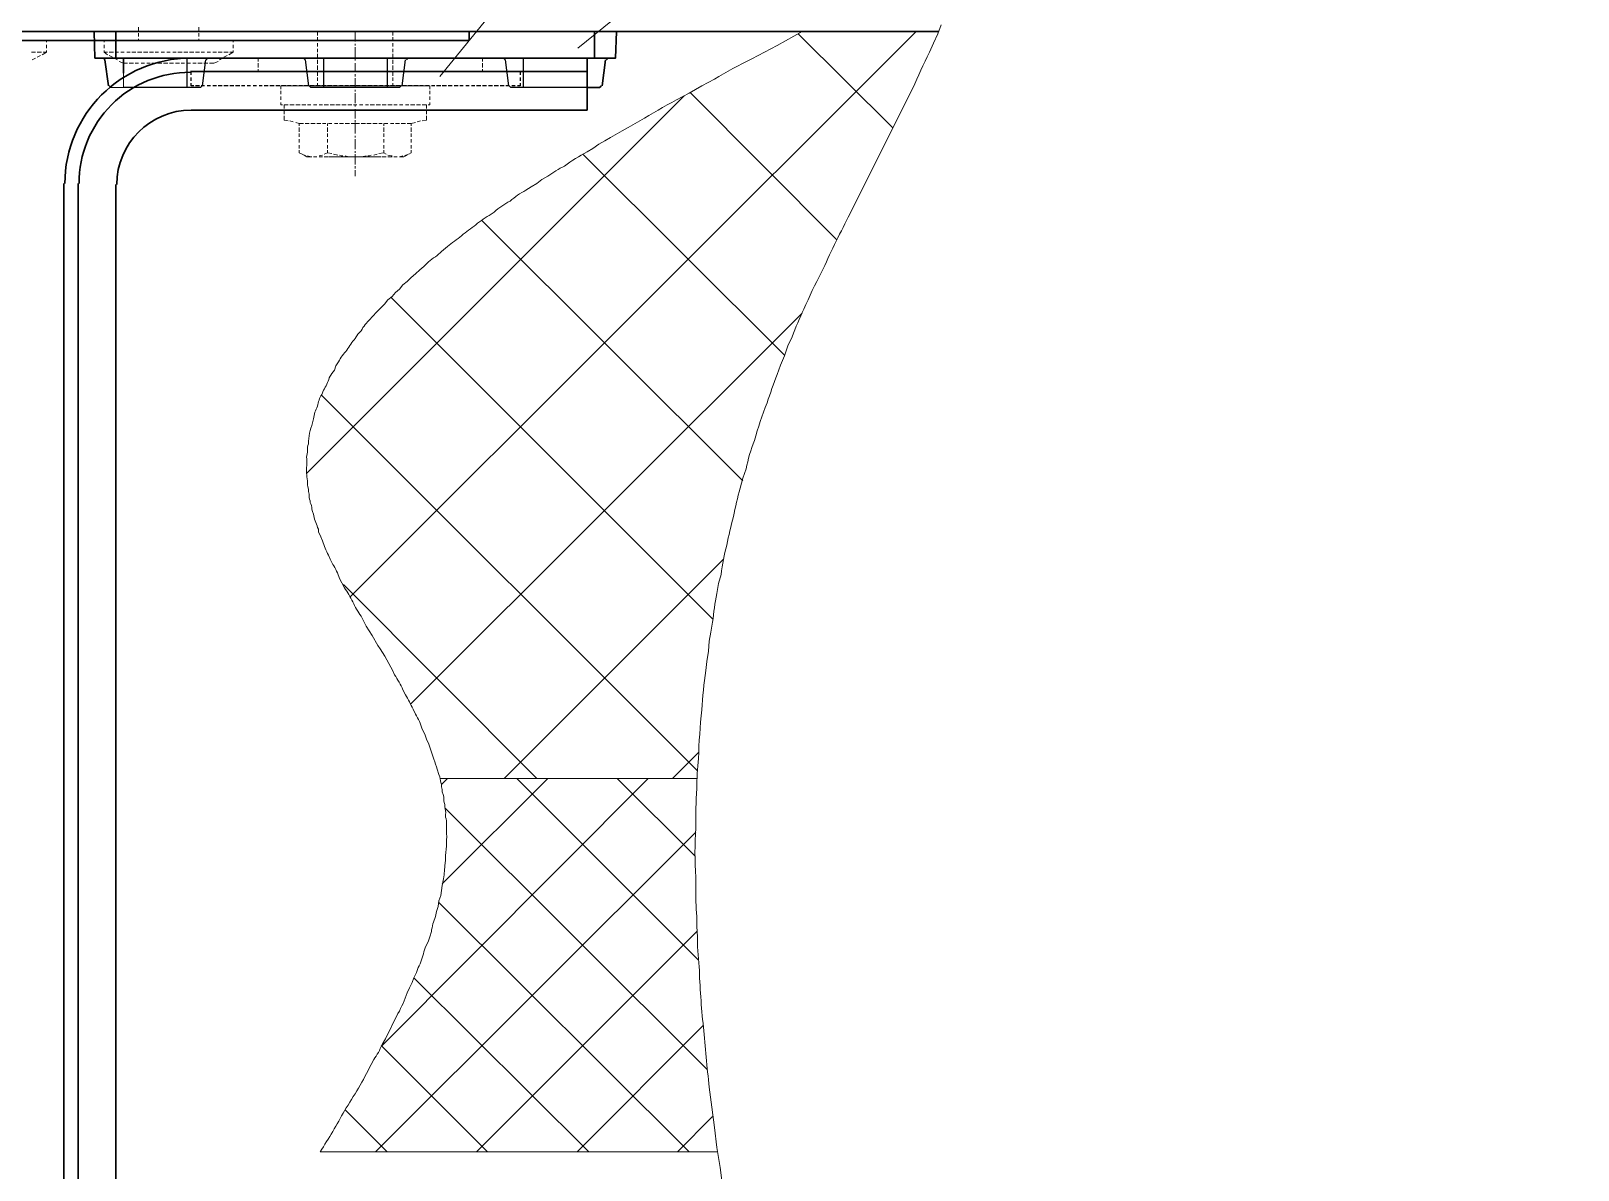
# Model space of a CAD drawing. Header units: millimetres. Extents: x 31 to 483, y 54 to 677.
# Drawn here: x 274.4 to 476.3, y 312.7 to 461.4 of the extents above; entities that cross this region are included whole.
import ezdxf

# ---------------------------------------------------------------- set-up
doc = ezdxf.new("R2010")
doc.units = ezdxf.units.MM
for name, color, linetype, lineweight in [('Линии 0.05', 7, 'Continuous', 5), ('Линии 0.09', 7, 'Continuous', 9), ('Линии 0.13', 7, 'Continuous', 13), ('Линии 0.18', 7, 'Continuous', 18), ('Линии 0.25', 7, 'Continuous', 25), ('Линии 0.30', 7, 'Continuous', 30)]:
    doc.layers.add(name, color=color, linetype=linetype, lineweight=lineweight)

msp = doc.modelspace()

# ---------------------------------------------------------------- linework, layer by layer
at = {"layer": 'Линии 0.05'}
for p, q in [((389.88, 461.3), (316.05, 387.47)), ((374.48, 460.97), (386.82, 448.74)), ((359.63, 452.89), (310.37, 403.64)), ((360.39, 453.33), (379.5, 434.11)), ((346.41, 445.25), (372.73, 419.04)), ((333.2, 436.62), (367.27, 402.65)), ((321.4, 426.57), (363.34, 384.63)), ((375.02, 424.5), (323.91, 373.5)), ((312.34, 413.79), (361.37, 364.76)), ((364.76, 392.39), (336.15, 363.78)), ((315.18, 389.11), (340.4, 363.78)), ((361.48, 367.16), (358.1, 363.78)), ((354.93, 363.78), (320.2, 328.94)), ((328.72, 363.78), (327.95, 363.01)), ((341.82, 363.78), (328.06, 350.02)), ((337.78, 363.78), (361.48, 340.08)), ((350.89, 363.78), (361.04, 353.62)), ((328.39, 359.95), (362.68, 325.77)), ((361.15, 356.79), (319.33, 315.07)), ((327.63, 347.61), (360.28, 315.07)), ((361.26, 343.79), (332.54, 315.07)), ((324.35, 337.78), (347.18, 315.07)), ((362.14, 331.56), (345.65, 315.07)), ((320.09, 328.94), (333.96, 315.07)), ((315.4, 320.53), (320.86, 315.07)), ((363.34, 319.66), (358.75, 315.07))]:
    msp.add_line(p, q, dxfattribs=at)
at = {"layer": 'Линии 0.09'}
msp.add_line((361.26, 363.78), (327.74, 363.78), dxfattribs=at)
for points in [[(431.81, 543.64), (399.7, 543.64), (327.74, 455.4)], [(476.26, 507.6), (405.71, 507.6), (345.76, 459.11)]]:
    msp.add_lwpolyline(points, dxfattribs=at)
for points in [[(363.99, 315.07), (312.12, 315.07, 0.024063), (315.29, 320.42, 0.028503), (318.78, 326.43), (319.11, 327.08, 0.062248), (320.2, 329.05), (320.64, 329.81), (320.97, 330.47), (321.29, 331.12), (321.62, 331.78), (321.95, 332.43), (322.28, 333.09, 0.048272), (323.48, 335.82), (323.8, 336.47), (324.13, 337.13), (324.35, 337.78), (324.68, 338.44), (324.9, 339.09, 0.082751), (325.66, 341.17), (325.88, 341.82), (326.21, 342.48), (326.43, 343.13), (326.64, 343.79, -0.078458), (327.19, 345.76), (327.3, 346.41), (327.52, 347.07), (327.63, 347.83), (327.85, 348.49), (327.95, 349.14), (328.06, 349.8), (328.17, 350.45, 0.041025), (328.39, 352.42), (328.5, 353.07), (328.5, 353.73, 0.041593), (328.61, 357), (328.61, 357.77, 0.082759), (328.5, 358.75), (328.5, 359.08, 0.082759), (328.39, 360.06), (328.39, 360.39, -0.162278), (328.28, 361.37), (328.17, 361.7), (328.06, 362.03), (328.06, 362.36), (327.95, 362.68), (327.95, 363.01, -0.078465), (327.74, 363.99), (327.63, 364.32), (327.41, 364.98), (327.3, 365.3), (327.19, 365.63), (327.08, 365.96), (326.97, 366.29), (326.75, 366.94), (326.53, 367.6), (326.32, 368.25), (325.99, 368.91), (325.77, 369.56), (325.44, 370.22, 0.071055), (324.57, 372.18), (324.24, 372.84, 0.017859), (323.26, 374.7), (322.93, 375.35, 0.03224), (321.84, 377.32, 0.041601), (319.65, 381.14), (318.89, 382.45), (318.13, 383.65), (317.47, 384.96, -0.044367), (316.38, 386.82, 0.051576), (315.29, 388.68), (314.96, 389.33), (314.63, 389.88, 0.089038), (313.76, 391.73), (313.43, 392.39), (313.21, 392.93, -0.057518), (312.45, 394.79), (312.23, 395.34), (311.9, 395.99), (311.9, 396.32), (311.79, 396.54, 0.0294), (311.46, 397.41, -0.062263), (311.25, 398.29), (311.14, 398.61), (311.03, 398.94, 0.162297), (310.81, 399.81), (310.81, 400.03, -0.162278), (310.7, 400.91), (310.59, 401.23), (310.59, 401.56, -0.099015), (310.48, 402.65, -0.062256), (310.37, 404.62), (310.37, 405.49, -0.099015), (310.48, 406.37), (310.48, 406.59, -0.099015), (310.59, 407.46, -0.080644), (311.14, 410.19), (311.25, 410.74, -0.091819), (311.79, 412.37, -0.110877), (312.34, 413.9), (312.56, 414.45, 0.080109), (313.32, 416.09), (313.65, 416.63), (313.98, 417.07), (314.19, 417.62), (314.52, 418.16, -0.060391), (315.61, 419.69, -0.060361), (316.71, 421.22), (317.03, 421.77), (317.47, 422.2, -0.093368), (318.67, 423.73, -0.029393), (320.53, 425.7), (320.97, 426.24), (321.51, 426.68), (321.95, 427.23), (322.49, 427.66), (322.93, 428.21), (323.48, 428.65), (324.02, 429.19), (324.57, 429.63), (325.12, 430.17), (325.66, 430.61, -0.078444), (327.41, 432.03), (327.95, 432.58), (328.5, 433.01, -0.032988), (330.36, 434.43, -0.032988), (332.21, 435.85, -0.053423), (334.18, 437.27), (334.83, 437.71, -0.071683), (336.91, 439.13, -0.071668), (338.98, 440.55), (339.64, 440.99), (340.4, 441.42), (341.06, 441.97), (341.82, 442.41, -0.034426), (344.01, 443.72, -0.043238), (346.96, 445.57), (347.72, 446.01), (348.49, 446.56), (349.25, 446.99), (350.01, 447.43), (351.54, 448.3), (352.31, 448.74), (353.84, 449.61, -0.018131), (358.64, 452.34), (360.28, 453.22), (361.92, 454.2), (363.56, 455.07, -0.02135), (368.47, 457.7), (371.75, 459.44), (375.02, 461.3)], [(393.15, 462.17), (392.72, 460.97), (392.17, 459.77), (391.62, 458.57, 0.008896), (389.44, 453.87), (381.03, 437.05, 0.009178), (377.54, 429.85, 0.018518), (375.24, 425.04, 0.01916), (373.71, 421.44), (373.17, 420.24), (372.73, 418.93), (372.18, 417.72), (371.75, 416.52, 0.00702), (370.44, 412.81, 0.026675), (368.8, 407.9, 0.046825), (367.71, 404.18), (367.27, 402.98), (366.94, 401.67, 0.026105), (366.07, 397.96, 0.026095), (365.19, 394.24, 0.036402), (364.43, 390.42), (364.1, 389.22), (363.88, 387.91, 0.025073), (363.34, 384.2), (363.12, 382.89), (362.9, 381.69), (362.79, 380.38), (362.57, 379.06), (362.46, 377.86, 0.023279), (361.92, 372.73, 0.014829), (361.48, 366.4, 0.020762), (361.26, 362.46, 0.021728), (361.15, 357.33, 0.035625), (361.15, 350.89), (361.15, 349.58, 0.021728), (361.26, 345.76), (361.26, 344.45), (361.37, 343.13), (361.37, 341.82), (361.59, 339.2, 0.020754), (362.14, 331.34, 0.010328), (362.9, 323.48), (363.23, 320.86), (363.56, 318.24), (363.88, 315.61), (364.32, 312.99), (364.65, 310.26)]]:
    msp.add_lwpolyline(points, format="xyb", dxfattribs=at)
at = {"layer": 'Линии 0.13'}
for p, q in [((288.42, 461.85), (288.42, 461.3)), ((288.42, 461.08), (288.42, 460.64)), ((288.42, 460.32), (288.42, 460.1)), ((296.28, 461.85), (296.28, 461.3)), ((296.28, 461.08), (296.28, 460.64)), ((296.28, 460.32), (296.28, 460.1)), ((311.79, 460.75), (311.79, 461.3)), ((311.79, 460.1), (311.79, 460.53)), ((316.71, 461.19), (316.71, 459.99)), ((321.62, 460.75), (321.62, 461.3)), ((321.62, 460.1), (321.62, 460.53)), ((274.99, 460.1), (274.44, 460.1)), ((274.44, 458.57), (274.99, 458.57)), ((275.75, 460.1), (275.21, 460.1)), ((275.21, 458.57), (275.75, 458.57)), ((276.41, 458.57), (275.86, 458.24)), ((275.97, 458.57), (276.41, 458.57)), ((276.41, 459.55), (276.41, 459.11)), ((276.41, 458.79), (276.41, 458.57)), ((283.94, 459.55), (283.94, 459.11)), ((283.94, 458.79), (283.94, 458.57)), ((283.94, 458.57), (284.38, 458.57)), ((284.38, 458.24), (283.94, 458.57)), ((285.14, 460.1), (284.6, 460.1)), ((284.6, 458.57), (285.14, 458.57)), ((285.8, 460.1), (285.36, 460.1)), ((285.36, 458.57), (285.8, 458.57)), ((286.56, 460.1), (286.13, 460.1)), ((286.13, 458.57), (286.56, 458.57)), ((287.33, 460.1), (286.89, 460.1)), ((286.89, 458.57), (287.33, 458.57)), ((288.09, 460.1), (287.55, 460.1)), ((287.55, 458.57), (288.09, 458.57)), ((288.86, 460.1), (288.31, 460.1)), ((288.31, 458.57), (288.86, 458.57)), ((289.62, 460.1), (289.08, 460.1)), ((289.08, 458.57), (289.62, 458.57)), ((290.39, 460.1), (289.84, 460.1)), ((289.84, 458.57), (290.39, 458.57)), ((291.04, 460.1), (290.61, 460.1)), ((290.61, 458.57), (291.04, 458.57)), ((291.81, 460.1), (291.37, 460.1)), ((291.37, 458.57), (291.81, 458.57)), ((292.57, 460.1), (292.13, 460.1)), ((292.13, 458.57), (292.57, 458.57)), ((293.34, 460.1), (292.9, 460.1)), ((292.9, 458.57), (293.34, 458.57)), ((294.1, 460.1), (293.55, 460.1)), ((293.55, 458.57), (294.1, 458.57)), ((294.86, 460.1), (294.32, 460.1)), ((294.32, 458.57), (294.86, 458.57)), ((295.63, 460.1), (295.08, 460.1)), ((295.08, 458.57), (295.63, 458.57)), ((296.39, 460.1), (295.85, 460.1)), ((295.85, 458.57), (296.39, 458.57)), ((297.05, 460.1), (296.61, 460.1)), ((296.61, 458.57), (297.05, 458.57)), ((297.81, 460.1), (297.38, 460.1)), ((297.38, 458.57), (297.81, 458.57)), ((298.58, 460.1), (298.14, 460.1)), ((298.14, 458.57), (298.58, 458.57)), ((299.34, 460.1), (298.8, 460.1)), ((298.8, 458.57), (299.34, 458.57)), ((300.11, 460.1), (299.56, 460.1)), ((299.56, 458.57), (300.11, 458.57)), ((300.76, 458.57), (300.22, 458.24)), ((300.32, 458.57), (300.76, 458.57)), ((300.76, 459.55), (300.76, 459.11)), ((300.76, 458.79), (300.76, 458.57)), ((311.79, 459.33), (311.79, 459.77)), ((311.79, 458.57), (311.79, 459.01)), ((311.79, 457.8), (311.79, 458.35)), ((316.71, 459.66), (316.71, 459.44)), ((316.71, 459.22), (316.71, 457.91)), ((321.62, 459.33), (321.62, 459.77)), ((321.62, 458.57), (321.62, 459.01)), ((321.62, 457.8), (321.62, 458.35)), ((274.99, 457.8), (274.55, 457.59)), ((275.64, 458.13), (275.21, 457.91)), ((285.04, 457.91), (284.6, 458.13)), ((285.69, 457.59), (285.25, 457.8)), ((287.77, 457.15), (287.22, 457.15)), ((288.42, 457.15), (287.98, 457.15)), ((289.19, 457.15), (288.75, 457.15)), ((289.95, 457.15), (289.51, 457.15)), ((290.71, 457.15), (290.17, 457.15)), ((291.48, 457.15), (290.93, 457.15)), ((292.24, 457.15), (291.7, 457.15)), ((293.01, 457.15), (292.46, 457.15)), ((293.77, 457.15), (293.23, 457.15)), ((294.43, 457.15), (293.99, 457.15)), ((295.19, 457.15), (294.76, 457.15)), ((295.96, 457.15), (295.52, 457.15)), ((296.72, 457.15), (296.17, 457.15)), ((297.49, 457.15), (296.94, 457.15)), ((299.34, 457.8), (299.01, 457.59)), ((300, 458.13), (299.56, 457.91)), ((304.04, 457.8), (304.04, 457.37)), ((304.04, 457.15), (304.04, 456.6)), ((304.04, 456.38), (304.04, 455.95)), ((311.79, 457.04), (311.79, 457.59)), ((311.79, 456.28), (311.79, 456.82)), ((316.71, 457.7), (316.71, 457.48)), ((316.71, 457.15), (316.71, 455.95)), ((321.62, 457.04), (321.62, 457.59)), ((321.62, 456.28), (321.62, 456.82)), ((333.31, 457.8), (333.31, 457.37)), ((333.31, 457.15), (333.31, 456.6)), ((333.31, 456.38), (333.31, 455.95)), ((311.79, 455.51), (311.79, 456.06)), ((311.79, 454.86), (311.79, 455.29)), ((316.71, 455.73), (316.71, 455.4)), ((316.71, 455.18), (316.71, 453.98)), ((321.62, 455.51), (321.62, 456.06)), ((321.62, 454.86), (321.62, 455.29)), ((306.99, 453.11), (306.99, 453.55)), ((306.99, 452.34), (306.99, 452.78)), ((307.97, 454.2), (307.42, 454.2)), ((308.73, 454.2), (308.19, 454.2)), ((309.5, 454.2), (308.95, 454.2)), ((310.26, 454.2), (309.72, 454.2)), ((310.92, 454.2), (310.48, 454.2)), ((311.68, 454.2), (311.25, 454.2)), ((312.45, 454.2), (312.01, 454.2)), ((312.88, 454.2), (312.34, 454.2)), ((313.21, 454.2), (312.67, 454.2)), ((313.65, 454.2), (313.1, 454.2)), ((313.98, 454.2), (313.43, 454.2)), ((314.3, 454.2), (313.87, 454.2)), ((314.74, 454.2), (314.19, 454.2)), ((315.07, 454.2), (314.63, 454.2)), ((315.5, 454.2), (314.96, 454.2)), ((315.83, 454.2), (315.4, 454.2)), ((316.27, 454.2), (315.72, 454.2)), ((316.6, 454.2), (316.05, 454.2)), ((316.92, 454.2), (316.49, 454.2)), ((316.71, 453.65), (316.71, 453.44)), ((316.71, 453.22), (316.71, 451.91)), ((317.36, 454.2), (316.82, 454.2)), ((317.69, 454.2), (317.25, 454.2)), ((318.13, 454.2), (317.58, 454.2)), ((318.45, 454.2), (318.02, 454.2)), ((318.89, 454.2), (318.34, 454.2)), ((319.22, 454.2), (318.67, 454.2)), ((319.55, 454.2), (319.11, 454.2)), ((319.98, 454.2), (319.44, 454.2)), ((320.31, 454.2), (319.87, 454.2)), ((320.75, 454.2), (320.2, 454.2)), ((321.07, 454.2), (320.64, 454.2)), ((321.51, 454.2), (320.97, 454.2)), ((322.17, 454.2), (321.73, 454.2)), ((322.93, 454.2), (322.49, 454.2)), ((323.7, 454.2), (323.26, 454.2)), ((324.46, 454.2), (323.91, 454.2)), ((325.22, 454.2), (324.68, 454.2)), ((325.99, 454.2), (325.44, 454.2)), ((326.43, 453.11), (326.43, 453.55)), ((326.43, 452.34), (326.43, 452.78)), ((307.42, 451.69), (307.97, 451.69)), ((308.19, 451.69), (308.73, 451.69)), ((308.95, 451.69), (309.5, 451.69)), ((309.72, 451.69), (310.26, 451.69)), ((310.48, 451.69), (310.92, 451.69)), ((311.25, 451.69), (311.68, 451.69)), ((312.01, 451.69), (312.45, 451.69)), ((312.67, 451.69), (313.21, 451.69)), ((313.43, 451.69), (313.98, 451.69)), ((314.19, 451.69), (314.74, 451.69)), ((314.96, 451.69), (315.5, 451.69)), ((315.72, 451.69), (316.27, 451.69)), ((316.49, 451.69), (316.92, 451.69)), ((316.71, 451.69), (316.71, 451.47)), ((316.71, 451.14), (316.71, 449.94)), ((317.25, 451.69), (317.69, 451.69)), ((318.02, 451.69), (318.45, 451.69)), ((318.67, 451.69), (319.22, 451.69)), ((319.44, 451.69), (319.98, 451.69)), ((320.2, 451.69), (320.75, 451.69)), ((320.97, 451.69), (321.51, 451.69)), ((321.73, 451.69), (322.17, 451.69)), ((322.49, 451.69), (322.93, 451.69)), ((323.26, 451.69), (323.7, 451.69)), ((323.91, 451.69), (324.46, 451.69)), ((324.68, 451.69), (325.22, 451.69)), ((325.44, 451.69), (325.99, 451.69)), ((308.62, 449.5), (308.19, 449.61)), ((309.39, 449.29), (308.95, 449.4)), ((309.39, 449.29), (309.39, 448.96)), ((309.39, 449.29), (309.94, 449.29)), ((309.39, 448.74), (309.39, 448.19)), ((310.15, 449.29), (310.7, 449.29)), ((310.92, 449.29), (311.46, 449.29)), ((311.68, 449.29), (312.23, 449.29)), ((312.45, 449.29), (312.88, 449.29)), ((313.1, 449.29), (313.1, 448.96)), ((313.1, 448.74), (313.1, 448.19)), ((313.21, 449.29), (313.65, 449.29)), ((313.98, 449.29), (314.41, 449.29)), ((314.63, 449.29), (315.18, 449.29)), ((315.4, 449.29), (315.94, 449.29)), ((316.16, 449.29), (317.25, 449.29)), ((316.71, 449.72), (316.71, 449.4)), ((316.71, 449.18), (316.71, 447.98)), ((318.02, 449.29), (317.47, 449.29)), ((318.78, 449.29), (318.23, 449.29)), ((319.55, 449.29), (319, 449.29)), ((320.2, 449.29), (319.76, 449.29)), ((320.42, 449.29), (320.42, 448.96)), ((320.42, 448.74), (320.42, 448.19)), ((320.97, 449.29), (320.53, 449.29)), ((321.73, 449.29), (321.29, 449.29)), ((322.49, 449.29), (321.95, 449.29)), ((323.26, 449.29), (322.71, 449.29)), ((324.02, 449.29), (323.48, 449.29)), ((324.02, 449.29), (324.57, 449.4)), ((324.02, 449.29), (324.02, 448.96)), ((324.02, 448.74), (324.02, 448.19)), ((324.79, 449.5), (325.22, 449.61)), ((309.39, 447.98), (309.39, 447.54)), ((309.39, 447.21), (309.39, 446.77)), ((309.39, 446.45), (309.39, 446.01)), ((313.1, 447.98), (313.1, 447.54)), ((313.1, 447.21), (313.1, 446.77)), ((313.1, 446.45), (313.1, 446.01)), ((316.71, 447.65), (316.71, 447.43)), ((316.71, 447.21), (316.71, 445.9)), ((320.42, 447.98), (320.42, 447.54)), ((320.42, 447.21), (320.42, 446.77)), ((320.42, 446.45), (320.42, 446.01)), ((324.02, 447.98), (324.02, 447.54)), ((324.02, 447.21), (324.02, 446.77)), ((324.02, 446.45), (324.02, 446.01)), ((312.01, 445.03), (312.45, 445.14)), ((312.45, 444.92), (312.01, 444.92)), ((312.67, 445.25), (313.1, 445.46)), ((313.21, 444.92), (312.67, 444.92)), ((313.1, 445.79), (313.1, 445.46)), ((313.1, 445.46), (313.65, 445.35)), ((313.65, 444.92), (313.32, 444.92)), ((313.98, 444.92), (313.43, 444.92)), ((313.87, 445.25), (314.41, 445.14)), ((314.3, 444.92), (313.87, 444.92)), ((314.74, 444.92), (314.19, 444.92)), ((315.07, 444.92), (314.63, 444.92)), ((315.5, 444.92), (314.96, 444.92)), ((316.27, 444.92), (315.72, 444.92)), ((316.92, 444.92), (316.49, 444.92)), ((316.71, 445.68), (316.71, 445.46)), ((316.71, 445.25), (316.71, 443.93)), ((317.69, 444.92), (317.25, 444.92)), ((318.45, 444.92), (318.02, 444.92)), ((318.89, 444.92), (318.34, 444.92)), ((319.22, 444.92), (318.67, 444.92)), ((319.11, 445.14), (319.55, 445.25)), ((319.55, 444.92), (319.11, 444.92)), ((319.98, 444.92), (319.44, 444.92)), ((319.76, 445.35), (320.42, 445.46)), ((320.09, 444.92), (319.87, 444.92)), ((320.75, 444.92), (320.2, 444.92)), ((320.42, 445.79), (320.42, 445.46)), ((320.42, 445.46), (320.75, 445.25)), ((321.51, 444.92), (320.97, 444.92)), ((323.15, 445.03), (323.59, 445.25)), ((316.71, 443.72), (316.71, 443.39)), ((316.71, 443.17), (316.71, 442.41))]:
    msp.add_line(p, q, dxfattribs=at)
for points in [[(276.41, 459.88), (276.41, 460.1), (275.97, 460.1)], [(284.38, 460.1), (283.94, 460.1), (283.94, 459.88)], [(300.76, 459.88), (300.76, 460.1), (300.32, 460.1)], [(287, 457.15), (286.46, 457.15), (285.91, 457.37)], [(298.8, 457.37), (298.25, 457.15), (297.7, 457.15)], [(312.12, 454.2), (311.79, 454.2), (311.79, 454.53)], [(321.29, 454.2), (321.62, 454.2), (321.62, 454.53)], [(307.2, 454.2), (306.99, 454.2), (306.99, 453.76)], [(326.43, 453.76), (326.43, 454.2), (326.21, 454.2)], [(306.99, 452.02), (306.99, 451.69), (307.2, 451.69)], [(307.42, 449.72), (307.42, 450.27), (307.42, 449.72), (307.97, 449.61)], [(325.44, 449.61), (325.99, 449.72), (325.99, 450.27), (325.99, 449.72)], [(326.21, 451.69), (326.43, 451.69), (326.43, 452.02)], [(309.39, 445.79), (309.39, 445.46), (310.26, 445.03)], [(310.92, 444.92), (310.37, 444.92), (310.04, 445.14)], [(310.48, 445.03), (310.92, 444.92), (311.03, 444.92)], [(314.63, 445.14), (314.85, 445.03), (315.07, 445.03)], [(315.4, 445.03), (315.83, 444.92), (315.4, 444.92)], [(318.13, 444.92), (317.58, 444.92), (318.13, 445.03)], [(318.34, 445.03), (318.56, 445.03), (318.78, 445.14)], [(320.97, 445.14), (321.4, 445.03), (321.51, 445.03)], [(323.48, 445.14), (323.04, 444.92), (322.49, 444.92), (322.93, 445.03)], [(324.02, 445.79), (324.02, 445.46), (323.7, 445.25)]]:
    msp.add_lwpolyline(points, dxfattribs=at)
for points in [[(307.42, 451.69), (307.42, 451.25)], [(307.42, 451.03), (307.42, 450.49)], [(325.99, 451.69), (325.99, 451.25)], [(325.99, 450.49), (325.99, 451.03)], [(311.25, 444.92), (311.68, 444.92)], [(316.6, 444.92), (316.05, 444.92)], [(317.36, 444.92), (316.82, 444.92)], [(321.73, 444.92), (322.17, 444.92)]]:
    msp.add_lwpolyline(points, close=True, dxfattribs=at)
at = {"layer": 'Линии 0.18'}
msp.add_lwpolyline([(286.46, 455.84), (286.46, 453.98), (284.82, 453.98), (284.6, 454.2)], dxfattribs=at)
at = {"layer": 'Линии 0.25'}
for p, q in [((294.76, 453.98), (294.76, 457.8)), ((297.27, 457.59), (297.49, 457.8)), ((323.37, 457.59), (323.59, 457.8)), ((338.66, 453.98), (338.66, 457.8)), ((295.3, 454.86), (295.3, 455.29)), ((295.85, 456.06), (296.39, 456.06)), ((296.61, 456.06), (297.05, 456.06)), ((297.38, 456.06), (297.81, 456.06)), ((298.14, 456.06), (298.58, 456.06)), ((298.8, 456.06), (299.34, 456.06)), ((299.56, 456.06), (300.11, 456.06)), ((300.32, 456.06), (300.87, 456.06)), ((301.09, 456.06), (301.64, 456.06)), ((301.85, 456.06), (302.29, 456.06)), ((302.62, 456.06), (303.05, 456.06)), ((303.38, 456.06), (303.82, 456.06)), ((304.15, 456.06), (304.58, 456.06)), ((304.8, 456.06), (305.35, 456.06)), ((305.57, 456.06), (306.11, 456.06)), ((306.33, 456.06), (306.88, 456.06)), ((307.1, 456.06), (307.64, 456.06)), ((307.86, 456.06), (308.3, 456.06)), ((308.62, 456.06), (309.06, 456.06)), ((309.39, 456.06), (309.83, 456.06)), ((310.04, 456.06), (310.59, 456.06)), ((310.81, 456.06), (311.35, 456.06)), ((311.57, 456.06), (312.12, 456.06)), ((312.34, 456.06), (312.88, 456.06)), ((313.1, 456.06), (313.65, 456.06)), ((313.87, 456.06), (314.3, 456.06)), ((314.63, 456.06), (315.07, 456.06)), ((315.4, 456.06), (315.83, 456.06)), ((316.05, 456.06), (316.6, 456.06)), ((316.82, 456.06), (317.36, 456.06)), ((317.58, 456.06), (318.13, 456.06)), ((318.34, 456.06), (318.89, 456.06)), ((319.11, 456.06), (319.55, 456.06)), ((319.87, 456.06), (320.31, 456.06)), ((320.64, 456.06), (321.07, 456.06)), ((321.29, 456.06), (321.84, 456.06)), ((322.06, 456.06), (322.6, 456.06)), ((322.82, 456.06), (323.37, 456.06)), ((323.59, 456.06), (324.13, 456.06)), ((324.35, 456.06), (324.9, 456.06)), ((325.12, 456.06), (325.55, 456.06)), ((325.88, 456.06), (326.32, 456.06)), ((326.64, 456.06), (327.08, 456.06)), ((327.3, 456.06), (327.85, 456.06)), ((328.06, 456.06), (328.61, 456.06)), ((328.83, 456.06), (329.37, 456.06)), ((329.59, 456.06), (330.14, 456.06)), ((330.36, 456.06), (330.79, 456.06)), ((331.12, 456.06), (331.56, 456.06)), ((331.89, 456.06), (332.32, 456.06)), ((332.54, 456.06), (333.09, 456.06)), ((333.31, 456.06), (333.85, 456.06)), ((334.07, 456.06), (334.62, 456.06)), ((334.83, 456.06), (335.38, 456.06)), ((335.6, 456.06), (336.15, 456.06)), ((336.36, 456.06), (336.8, 456.06)), ((337.13, 456.06), (337.56, 456.06)), ((338.22, 455.29), (338.22, 454.86)), ((296.39, 454.2), (295.85, 454.2)), ((297.05, 454.2), (296.61, 454.2)), ((297.81, 454.2), (297.38, 454.2)), ((298.58, 454.2), (298.14, 454.2)), ((299.34, 454.2), (298.8, 454.2)), ((300.11, 454.2), (299.56, 454.2)), ((300.87, 454.2), (300.32, 454.2)), ((301.64, 454.2), (301.09, 454.2)), ((302.29, 454.2), (301.85, 454.2)), ((303.05, 454.2), (302.62, 454.2)), ((303.82, 454.2), (303.38, 454.2)), ((304.58, 454.2), (304.15, 454.2)), ((305.35, 454.2), (304.8, 454.2)), ((306.11, 454.2), (305.57, 454.2)), ((306.88, 454.2), (306.33, 454.2)), ((307.64, 454.2), (307.1, 454.2)), ((308.3, 454.2), (307.86, 454.2)), ((309.06, 454.2), (308.62, 454.2)), ((309.83, 454.2), (309.39, 454.2)), ((311.35, 454.2), (310.81, 454.2)), ((312.12, 454.2), (311.57, 454.2)), ((312.88, 454.2), (312.34, 454.2)), ((313.65, 454.2), (313.1, 454.2)), ((314.3, 454.2), (313.87, 454.2)), ((315.07, 454.2), (314.63, 454.2)), ((315.83, 454.2), (315.4, 454.2)), ((316.6, 454.2), (316.05, 454.2)), ((317.36, 454.2), (316.82, 454.2)), ((318.13, 454.2), (317.58, 454.2)), ((318.89, 454.2), (318.34, 454.2)), ((319.55, 454.2), (319.11, 454.2)), ((320.31, 454.2), (319.87, 454.2)), ((321.07, 454.2), (320.64, 454.2)), ((321.84, 454.2), (321.29, 454.2)), ((322.6, 454.2), (322.06, 454.2)), ((324.13, 454.2), (323.59, 454.2)), ((324.9, 454.2), (324.35, 454.2)), ((325.55, 454.2), (325.12, 454.2)), ((326.32, 454.2), (325.88, 454.2)), ((327.08, 454.2), (326.64, 454.2)), ((327.85, 454.2), (327.3, 454.2)), ((328.61, 454.2), (328.06, 454.2)), ((329.37, 454.2), (328.83, 454.2)), ((330.14, 454.2), (329.59, 454.2)), ((330.79, 454.2), (330.36, 454.2)), ((331.56, 454.2), (331.12, 454.2)), ((332.32, 454.2), (331.89, 454.2)), ((333.09, 454.2), (332.54, 454.2)), ((333.85, 454.2), (333.31, 454.2)), ((334.62, 454.2), (334.07, 454.2)), ((335.38, 454.2), (334.83, 454.2)), ((336.15, 454.2), (335.6, 454.2)), ((337.56, 454.2), (337.13, 454.2))]:
    msp.add_line(p, q, dxfattribs=at)
for points in [[(297.16, 457.59), (296.72, 454.2), (296.5, 453.98), (286.46, 453.98)], [(309.94, 457.8), (310.15, 457.59), (310.59, 454.2), (310.04, 454.2)], [(312.56, 457.8), (312.56, 453.98), (310.92, 453.98), (310.7, 454.2)], [(320.86, 457.8), (320.86, 453.98), (312.56, 453.98)], [(323.37, 454.2), (322.82, 454.2), (323.26, 457.59)], [(336.04, 457.8), (336.25, 457.59), (336.69, 454.2)], [(295.3, 455.62), (295.3, 456.06), (295.63, 456.06)], [(295.63, 454.2), (295.3, 454.2), (295.3, 454.53)], [(337.89, 456.06), (338.22, 456.06), (338.22, 455.62)], [(338.22, 454.53), (338.22, 454.2), (337.89, 454.2)], [(322.71, 454.2), (322.49, 453.98), (320.86, 453.98)], [(346.96, 453.98), (337.02, 453.98), (336.8, 454.2), (336.36, 454.2)]]:
    msp.add_lwpolyline(points, dxfattribs=at)
at = {"layer": 'Линии 0.30'}
for p, q in [((286.46, 455.84), (286.46, 457.8)), ((348.92, 454.2), (349.36, 457.59)), ((349.47, 457.59), (349.69, 457.8)), ((346.96, 456.06), (295.19, 456.06)), ((280.56, 441.42), (280.56, 257.95))]:
    msp.add_line(p, q, dxfattribs=at)
for points in [[(392.82, 461.3), (170.48, 461.3), (170.48, 560.57)], [(138.37, 460.1), (331.56, 460.1), (331.56, 461.3), (138.37, 461.3)], [(285.47, 457.8), (282.74, 457.8), (282.63, 461.3), (285.47, 461.3)], [(347.94, 461.3), (350.78, 461.3), (350.67, 457.8), (347.94, 457.8)], [(283.83, 457.8), (284.05, 457.59), (284.49, 454.2)], [(348.81, 454.2), (348.6, 453.98), (346.96, 453.98), (346.96, 457.8)], [(278.7, 441.42), (278.7, 257.95), (285.47, 257.95), (285.47, 441.31)]]:
    msp.add_lwpolyline(points, dxfattribs=at)
msp.add_lwpolyline([(285.47, 461.3), (347.94, 461.3), (347.94, 457.8), (285.47, 457.8)], close=True, dxfattribs=at)
for points in [[(278.81, 441.42, -0.413333), (295.19, 457.8), (346.96, 457.8)], [(346.96, 457.8), (346.96, 451.03), (295.3, 451.03, 0.409867), (285.58, 441.31)], [(280.67, 441.42, -0.417478), (295.19, 455.95)]]:
    msp.add_lwpolyline(points, format="xyb", dxfattribs=at)

doc.saveas('drawing.dxf')
